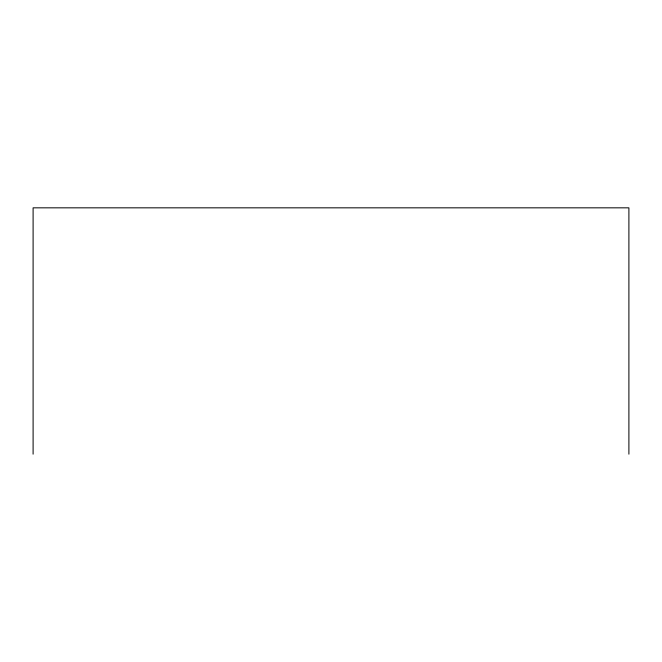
<?xml version="1.0" encoding="UTF-8"?>
<svg xmlns="http://www.w3.org/2000/svg" width="662" height="662" viewBox="0 0 662 662"><rect width="100%" height="100%" fill="white"/><g stroke="black" fill="none" stroke-linecap="round" stroke-linejoin="round"><path stroke-width="0.99" d="M628.9 454.165L628.9 207.835L33.1 207.835L33.1 454.165"/></g></svg>
